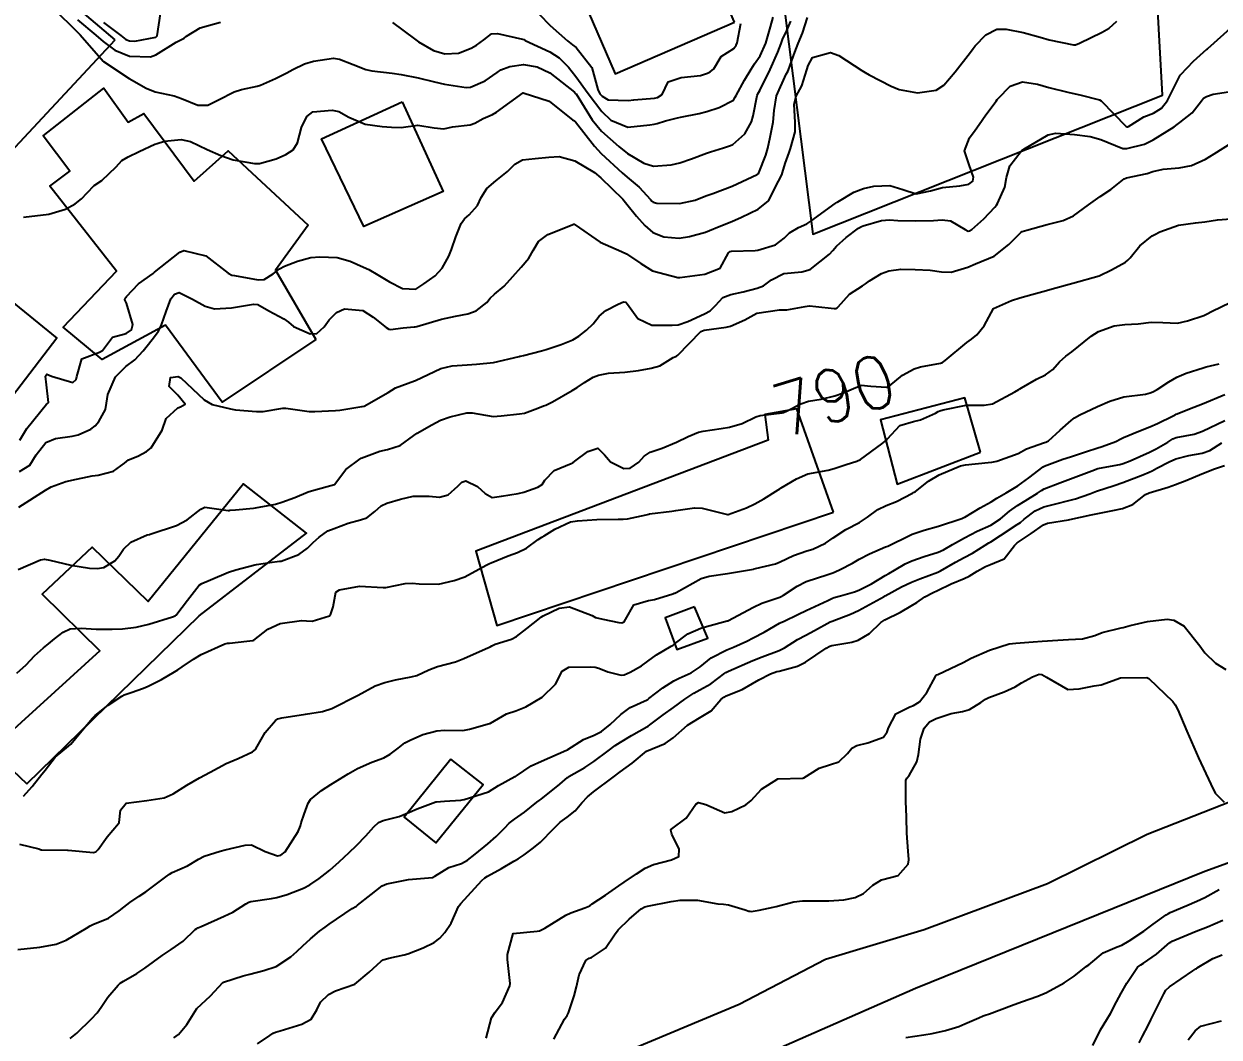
# Model space of a CAD drawing. Header units: metres. Extents: x 307586 to 320046, y 7427249 to 7434250.
# Drawn here: x 319278 to 319369, y 7428876.1 to 7428953.3 of the extents above; entities that cross this region are included whole.
import ezdxf
from ezdxf.enums import TextEntityAlignment as Align

# ---------------------------------------------------------------- set-up
doc = ezdxf.new("R2010")
doc.units = ezdxf.units.M
doc.header["$MEASUREMENT"] = 0
for name, color, linetype in [('Cotas', 45, 'Continuous'), ('Curvas de Nivel 1m', 11, 'Continuous'), ('Curvas de Nivel 5m', 15, 'Continuous'), ('Edificações', 30, 'Continuous'), ('Vias Secundárias', 230, 'Continuous')]:
    doc.layers.add(name, color=color, linetype=linetype)
doc.styles.add('Style-STANDARD', font='STANDARD.shx')

msp = doc.modelspace()

# ---------------------------------------------------------------- linework, layer by layer
at = {"layer": 'Curvas de Nivel 1m', "flags": 128}
for points, elevation in [([(319280.232, 7428954.438), (319282.046, 7428952.653), (319282.275, 7428952.418), (319284.023, 7428950.418), (319284.047, 7428950.4), (319286.004, 7428949.094), (319287.291, 7428948.357), (319287.99, 7428948.097), (319289.433, 7428947.774), (319289.985, 7428947.574), (319291.22, 7428947.068), (319291.981, 7428947.075), (319292.809, 7428947.468), (319293.991, 7428948.093), (319294.545, 7428948.272), (319295.737, 7428948.514), (319295.998, 7428948.6), (319297.15, 7428949.094), (319298.012, 7428949.53), (319298.457, 7428949.782), (319299.347, 7428950.21), (319300.025, 7428950.423), (319301.563, 7428950.65), (319302.027, 7428950.585), (319303.065, 7428950.17), (319304.017, 7428949.791), (319304.486, 7428949.683), (319306.014, 7428949.51), (319306.717, 7428949.418), (319308.009, 7428949.156), (319309.252, 7428948.843), (319310.002, 7428948.671), (319311.65, 7428948.412), (319311.999, 7428948.442), (319313.116, 7428948.939), (319314.016, 7428949.562), (319314.3, 7428949.754), (319314.97, 7428950.026), (319316.025, 7428950.169), (319317.069, 7428950), (319318.016, 7428949.532), (319319.902, 7428948.054), (319319.993, 7428947.972), (319320.02, 7428947.932), (319321.25, 7428945.947), (319321.964, 7428945.088), (319323.27, 7428943.927), (319323.945, 7428943.406), (319325.19, 7428942.646), (319325.931, 7428942.427), (319327.268, 7428942.542), (319327.935, 7428942.687), (319328.816, 7428942.981), (319329.947, 7428943.413), (319330.262, 7428943.523), (319331.241, 7428943.827), (319331.785, 7428943.992), (319331.955, 7428944.069), (319332.877, 7428944.898), (319333.38, 7428945.806), (319333.517, 7428946.268), (319333.809, 7428947.802), (319333.864, 7428947.942), (319334.007, 7428948.183), (319334.81, 7428949.788), (319335.376, 7428951.12), (319335.625, 7428951.776), (319335.739, 7428952.083), (319336.058, 7428952.771), (319336.379, 7428953.457)], 784), ([(319277.674, 7428921.565), (319278.204, 7428922.462), (319279.702, 7428924.303), (319279.779, 7428924.362), (319279.872, 7428924.438), (319279.723, 7428925.781), (319279.64, 7428926.441), (319279.734, 7428926.583), (319280.105, 7428926.436), (319281.726, 7428925.956), (319281.967, 7428926.181), (319282.019, 7428926.417), (319282.406, 7428927.754), (319283.752, 7428928.26), (319283.963, 7428928.397), (319284.733, 7428929.421), (319285.773, 7428929.679), (319286.184, 7428929.959), (319286.296, 7428930.365), (319285.799, 7428932), (319285.669, 7428932.239), (319285.697, 7428932.372), (319285.743, 7428932.432), (319285.805, 7428932.493), (319286.723, 7428933.457), (319287.832, 7428934.266), (319287.88, 7428934.302), (319287.932, 7428934.349), (319289.849, 7428935.879), (319290.159, 7428936.008), (319291.846, 7428935.6), (319293.552, 7428934.283), (319293.831, 7428934.132), (319294.015, 7428934.093), (319295.826, 7428933.767), (319296.277, 7428933.795), (319296.973, 7428934.239), (319297.45, 7428934.621), (319297.839, 7428934.811), (319298.826, 7428935.199), (319299.846, 7428935.468), (319300.518, 7428935.522), (319301.846, 7428935.487), (319302.824, 7428935.189), (319303.839, 7428934.734), (319304.241, 7428934.558), (319304.939, 7428934.143), (319305.825, 7428933.625), (319306.814, 7428933.124), (319307.817, 7428933.06), (319308.446, 7428933.478), (319309.306, 7428934.088), (319309.839, 7428934.664), (319310.338, 7428935.586), (319310.544, 7428936.073), (319310.88, 7428937.053), (319311.284, 7428938.066), (319311.523, 7428938.419), (319311.883, 7428938.723), (319312.51, 7428939.438), (319312.789, 7428940.051), (319313.228, 7428940.728), (319313.916, 7428941.308), (319314.803, 7428942.027), (319315.368, 7428942.582), (319315.936, 7428942.909), (319316.921, 7428943.017), (319317.94, 7428943.106), (319318.748, 7428943.171), (319319.936, 7428942.835), (319321.426, 7428941.945), (319321.919, 7428941.55), (319323.576, 7428939.923), (319323.899, 7428939.537), (319324.614, 7428938.633), (319325.254, 7428937.899), (319325.875, 7428937.37), (319326.693, 7428937.06), (319327.869, 7428936.957), (319328.665, 7428937.064), (319329.876, 7428937.408), (319330.191, 7428937.524), (319330.928, 7428937.83), (319331.887, 7428938.221), (319332.614, 7428938.537), (319333.897, 7428939.163), (319334.669, 7428939.789), (319335.44, 7428941.299), (319335.677, 7428941.774), (319335.75, 7428941.948), (319335.936, 7428942.625), (319336.247, 7428943.469), (319336.357, 7428943.766), (319336.692, 7428945.036), (319336.709, 7428945.763), (319336.617, 7428947.14), (319336.79, 7428947.762), (319337.213, 7428948.556), (319337.596, 7428949.754), (319337.687, 7428950.092), (319338.033, 7428950.711), (319339.386, 7428951.08), (319340.034, 7428950.846), (319341.768, 7428949.703), (319342.021, 7428949.553), (319342.332, 7428949.384), (319344.011, 7428948.52), (319344.614, 7428948.276), (319346.007, 7428948.022), (319347.429, 7428948.215), (319348.013, 7428948.595), (319348.887, 7428949.617), (319350.038, 7428951.098), (319350.256, 7428951.383), (319350.414, 7428951.596), (319351.21, 7428952.434), (319352.062, 7428952.848), (319352.765, 7428952.871), (319354.059, 7428952.611), (319355.347, 7428952.248), (319356.051, 7428952.055), (319357.89, 7428951.676), (319358.055, 7428951.68), (319358.354, 7428951.804), (319360.064, 7428952.621), (319360.601, 7428952.942), (319361.177, 7428953.469)], 786), ([(319282.06, 7428953.562), (319283.457, 7428952.406), (319284.038, 7428951.912), (319284.905, 7428951.26), (319286.027, 7428950.809), (319287.626, 7428950.755), (319288.028, 7428950.901), (319289.581, 7428951.87), (319290.041, 7428952.105), (319290.19, 7428952.17), (319290.372, 7428952.317), (319291.397, 7428952.963), (319292.056, 7428953.148), (319292.956, 7428953.395)], 783), ([(319284.057, 7428953.363), (319285.363, 7428952.38), (319285.751, 7428952.085), (319286.039, 7428951.966), (319286.446, 7428951.959), (319288.042, 7428952.259), (319288.146, 7428952.348), (319288.382, 7428954.031)], 782), ([(319306.061, 7428953.364), (319307.735, 7428952.113), (319308.041, 7428951.902), (319309.178, 7428951.237), (319310.032, 7428950.978), (319311.07, 7428951.032), (319312.036, 7428951.409), (319312.448, 7428951.647), (319312.998, 7428952.05), (319313.582, 7428952.512), (319314.05, 7428952.525), (319315.945, 7428952.111), (319316.044, 7428952.069), (319316.158, 7428952.009), (319318.034, 7428951.128), (319318.738, 7428950.688), (319319.454, 7428949.969), (319320.012, 7428949.263), (319320.939, 7428947.951), (319321.983, 7428946.582), (319322.682, 7428945.933), (319323.968, 7428945.405), (319325.648, 7428945.573), (319325.97, 7428945.632), (319326.191, 7428945.667), (319326.829, 7428945.881), (319327.734, 7428946.115), (319327.977, 7428946.165), (319329.389, 7428946.441), (319329.984, 7428946.597), (319330.925, 7428946.894), (319331.998, 7428947.461), (319332.143, 7428947.676), (319332.211, 7428947.818), (319332.856, 7428948.97), (319333.344, 7428949.807), (319333.609, 7428950.223), (319334.033, 7428950.829), (319334.469, 7428951.794), (319334.822, 7428953.029), (319335.023, 7428953.786)], 783), ([(319317.209, 7428953.999), (319318.06, 7428953.131), (319319.371, 7428951.97), (319319.754, 7428951.678), (319320.038, 7428951.452), (319321.223, 7428949.948), (319321.673, 7428948.276), (319321.835, 7428947.942), (319322, 7428947.749), (319322.465, 7428947.467), (319323.995, 7428947.422), (319324.424, 7428947.486), (319325.999, 7428947.614), (319326.233, 7428947.654), (319326.578, 7428947.884), (319327.04, 7428948.852), (319328.016, 7428949.182), (319329.49, 7428949.321), (319330.02, 7428949.52), (319330.238, 7428949.62), (319330.519, 7428949.835), (319331.082, 7428950.78), (319332.039, 7428951.396), (319332.217, 7428951.643), (319332.288, 7428951.818), (319332.577, 7428953.303)], 782), ([(319277.644, 7428919.19), (319278.454, 7428919.654), (319278.931, 7428920.451), (319279.672, 7428921.38), (319280.409, 7428921.7), (319281.677, 7428921.878), (319282.116, 7428921.978), (319283.094, 7428922.406), (319283.422, 7428922.666), (319283.692, 7428922.988), (319284.2, 7428923.898), (319284.286, 7428924.391), (319284.379, 7428925.05), (319284.964, 7428926.382), (319285.741, 7428927.167), (319286.424, 7428927.686), (319287.075, 7428928.357), (319287.369, 7428928.744), (319287.766, 7428929.243), (319288.247, 7428929.872), (319288.467, 7428930.34), (319288.828, 7428931.369), (319289.171, 7428932.329), (319289.448, 7428932.686), (319289.81, 7428932.806), (319290.833, 7428932.31), (319291.798, 7428931.779), (319292.513, 7428931.575), (319293.796, 7428931.637), (319295.466, 7428931.922), (319295.799, 7428931.893), (319296.629, 7428931.408), (319297.789, 7428930.815), (319298.122, 7428930.561), (319298.525, 7428930.219), (319299.775, 7428929.65), (319300.286, 7428929.684), (319300.851, 7428930.189), (319301.233, 7428930.741), (319301.794, 7428931.296), (319302.398, 7428931.573), (319303.796, 7428931.439), (319304.573, 7428930.931), (319305.567, 7428930.133), (319305.781, 7428930.019), (319305.907, 7428930.002), (319306.861, 7428930.119), (319307.689, 7428930.206), (319307.784, 7428930.206), (319307.901, 7428930.225), (319309.79, 7428930.79), (319310.858, 7428931.004), (319311.794, 7428931.198), (319312.425, 7428931.425), (319313.219, 7428932.046), (319313.484, 7428932.367), (319313.812, 7428932.677), (319314.55, 7428933.301), (319315.222, 7428934.019), (319315.84, 7428934.726), (319316.419, 7428935.432), (319316.756, 7428936.001), (319317.164, 7428936.693), (319317.865, 7428937.215), (319319.736, 7428937.962), (319319.831, 7428938.003), (319319.874, 7428938.01), (319319.959, 7428937.959), (319321.86, 7428936.653), (319323.477, 7428935.924), (319323.851, 7428935.756), (319324.955, 7428935.014), (319325.838, 7428934.447), (319327.762, 7428933.942), (319327.834, 7428933.945), (319327.92, 7428933.955), (319329.837, 7428934.214), (319330.995, 7428934.675), (319331.628, 7428935.822), (319331.746, 7428935.929), (319331.855, 7428935.954), (319333.646, 7428936.012), (319333.856, 7428936.034), (319335.202, 7428936.441), (319335.871, 7428936.945), (319336.279, 7428937.364), (319336.968, 7428937.759), (319337.589, 7428938.05), (319337.888, 7428938.231), (319339.757, 7428939.578), (319339.903, 7428939.686), (319339.922, 7428939.7), (319339.96, 7428939.719), (319341.161, 7428940.457), (319341.913, 7428940.739), (319342.701, 7428940.906), (319343.916, 7428940.952), (319344.911, 7428940.663), (319345.91, 7428940.311), (319347.012, 7428940.539), (319347.915, 7428940.799), (319349.245, 7428940.938), (319349.918, 7428941.058), (319350.221, 7428941.296), (319350.28, 7428941.596), (319349.937, 7428942.531), (319349.589, 7428943.605), (319349.963, 7428944.593), (319350.4, 7428945.165), (319350.698, 7428945.593), (319351.228, 7428946.344), (319352, 7428947.387), (319352.082, 7428947.499), (319352.144, 7428947.579), (319353.063, 7428948.518), (319354.016, 7428948.855), (319355.146, 7428948.675), (319356.012, 7428948.43), (319357.47, 7428948.054), (319358.007, 7428947.937), (319358.364, 7428947.862), (319359.87, 7428947.482), (319360.002, 7428947.393), (319361.909, 7428945.461), (319361.973, 7428945.419), (319362.01, 7428945.422), (319362.087, 7428945.459), (319363.252, 7428946.179), (319363.988, 7428946.458), (319364.591, 7428946.834), (319365.056, 7428947.424), (319366.022, 7428949.351), (319366.044, 7428949.389), (319366.068, 7428949.41), (319367.022, 7428950.416), (319368.052, 7428951.336), (319368.083, 7428951.359), (319368.124, 7428951.389), (319370.071, 7428953.133)], 787), ([(319277.613, 7428916.47), (319279.626, 7428917.765), (319280.056, 7428918.009), (319281.195, 7428918.424), (319281.551, 7428918.504), (319281.634, 7428918.522), (319283.193, 7428918.843), (319283.641, 7428918.902), (319284.814, 7428919.214), (319285.655, 7428919.822), (319285.96, 7428920.065), (319286.66, 7428920.36), (319287.323, 7428920.696), (319287.669, 7428920.975), (319288.512, 7428922.338), (319288.823, 7428923.207), (319289.709, 7428924.036), (319289.918, 7428924.11), (319290.278, 7428924.314), (319289.72, 7428924.987), (319289.042, 7428925.646), (319289.152, 7428926.329), (319289.734, 7428926.422), (319289.939, 7428926.318), (319291.716, 7428924.631), (319292.313, 7428924.294), (319293.708, 7428923.946), (319294.104, 7428923.877), (319295.706, 7428923.759), (319296.2, 7428923.751), (319297.71, 7428924.004), (319297.941, 7428923.995), (319299.706, 7428923.753), (319300.146, 7428923.756), (319301.708, 7428923.822), (319302.031, 7428923.852), (319303.712, 7428924.124), (319303.746, 7428924.126), (319303.889, 7428924.157), (319305.724, 7428925.204), (319306.289, 7428925.563), (319307.733, 7428926.082), (319307.813, 7428926.109), (319309.742, 7428927.032), (319310.599, 7428927.217), (319311.745, 7428927.309), (319312.442, 7428927.357), (319313.747, 7428927.468), (319315.687, 7428927.946), (319315.752, 7428927.959), (319315.802, 7428927.96), (319316.033, 7428928.007), (319317.396, 7428928.356), (319317.76, 7428928.466), (319318.899, 7428928.84), (319319.771, 7428929.195), (319320.241, 7428929.49), (319320.828, 7428929.95), (319321.317, 7428930.415), (319321.794, 7428930.999), (319322.284, 7428931.449), (319323.235, 7428931.926), (319323.64, 7428932.087), (319323.805, 7428932.081), (319323.932, 7428931.918), (319324.714, 7428930.828), (319325.787, 7428930.326), (319327.346, 7428930.316), (319327.788, 7428930.348), (319328.53, 7428930.598), (319329.796, 7428931.193), (319330.229, 7428931.405), (319330.645, 7428931.832), (319331.204, 7428932.434), (319331.815, 7428932.653), (319332.757, 7428932.872), (319333.823, 7428933.138), (319334.304, 7428933.314), (319334.912, 7428933.784), (319335.838, 7428934.247), (319337.218, 7428934.378), (319337.841, 7428934.554), (319339.315, 7428935.728), (319339.568, 7428936.013), (319339.862, 7428936.345), (319340.595, 7428936.99), (319341.529, 7428937.704), (319341.747, 7428937.839), (319341.885, 7428937.897), (319343.283, 7428938.292), (319343.89, 7428938.349), (319344.512, 7428938.293), (319345.889, 7428938.256), (319347.242, 7428938.284), (319347.89, 7428938.335), (319348.534, 7428938.265), (319349.642, 7428937.604), (319349.881, 7428937.484), (319349.986, 7428937.494), (319350.143, 7428937.597), (319351.071, 7428938.408), (319351.9, 7428939.309), (319352.021, 7428939.46), (319352.107, 7428939.578), (319352.652, 7428940.836), (319352.779, 7428941.571), (319353.039, 7428942.466), (319353.903, 7428943.561), (319353.927, 7428943.587), (319353.953, 7428943.618), (319354.117, 7428943.72), (319355.966, 7428944.803), (319356.556, 7428944.935), (319357.966, 7428944.842), (319359.157, 7428944.684), (319359.963, 7428944.472), (319361.634, 7428943.786), (319361.956, 7428943.762), (319363.292, 7428944.114), (319363.963, 7428944.435), (319365.553, 7428945.416), (319365.787, 7428945.601), (319365.978, 7428945.753), (319366.912, 7428946.478), (319367.627, 7428947.394), (319367.792, 7428947.605), (319368.006, 7428947.743), (319368.533, 7428947.907), (319370.011, 7428948.139)], 788), ([(319277.555, 7428911.716), (319279.252, 7428912.445), (319279.563, 7428912.493), (319279.97, 7428912.436), (319281.559, 7428912.053), (319282.985, 7428911.827), (319283.557, 7428911.79), (319284.076, 7428911.866), (319284.922, 7428912.376), (319285.216, 7428912.724), (319285.577, 7428913.277), (319286.141, 7428913.808), (319287.364, 7428914.352), (319287.548, 7428914.396), (319287.594, 7428914.409), (319287.676, 7428914.431), (319289.6, 7428915.062), (319290.416, 7428915.5), (319291.448, 7428916.302), (319291.549, 7428916.365), (319291.614, 7428916.396), (319291.772, 7428916.455), (319293.013, 7428916.279), (319293.549, 7428916.208), (319293.612, 7428916.22), (319293.656, 7428916.226), (319294.1, 7428916.265), (319295.466, 7428916.4), (319295.615, 7428916.415), (319297.147, 7428916.705), (319297.619, 7428916.84), (319298.62, 7428917.212), (319299.627, 7428917.621), (319300.057, 7428917.767), (319301.633, 7428918.18), (319302.492, 7428919.325), (319303.589, 7428920.151), (319303.663, 7428920.188), (319305.076, 7428920.728), (319305.67, 7428920.863), (319306.624, 7428921.17), (319307.681, 7428921.924), (319307.935, 7428922.106), (319309.04, 7428922.743), (319309.698, 7428923.085), (319310.429, 7428923.346), (319311.707, 7428923.66), (319312.121, 7428923.639), (319313.703, 7428923.372), (319314.318, 7428923.409), (319315.706, 7428923.564), (319316.091, 7428923.623), (319317.126, 7428923.996), (319317.537, 7428924.169), (319317.715, 7428924.24), (319318.23, 7428924.494), (319319.727, 7428925.336), (319320.115, 7428925.57), (319320.674, 7428925.951), (319321.329, 7428926.353), (319321.739, 7428926.521), (319322.49, 7428926.678), (319323.746, 7428926.756), (319324.775, 7428926.877), (319325.75, 7428927.055), (319326.404, 7428927.233), (319327.423, 7428927.873), (319327.666, 7428927.969), (319327.765, 7428928.031), (319329.534, 7428929.844), (319329.784, 7428929.95), (319331.447, 7428930.163), (319331.787, 7428930.242), (319332.864, 7428930.737), (319333.797, 7428931.224), (319335.52, 7428931.494), (319335.8, 7428931.478), (319336.072, 7428931.496), (319337.477, 7428931.753), (319337.771, 7428931.783), (319337.803, 7428931.783), (319338.289, 7428931.743), (319339.668, 7428931.589), (319339.802, 7428931.593), (319339.89, 7428931.631), (319339.979, 7428931.718), (319340.842, 7428932.685), (319341.827, 7428933.329), (319342.062, 7428933.465), (319342.361, 7428933.695), (319343.263, 7428934.262), (319343.841, 7428934.464), (319344.759, 7428934.583), (319345.842, 7428934.565), (319346.982, 7428934.498), (319347.84, 7428934.382), (319348.577, 7428934.356), (319349.844, 7428934.729), (319350.443, 7428934.998), (319351.853, 7428935.58), (319352.968, 7428936.467), (319353.88, 7428937.379), (319353.988, 7428937.452), (319354.335, 7428937.553), (319355.888, 7428937.999), (319357.106, 7428938.302), (319357.894, 7428938.645), (319359.034, 7428939.493), (319359.913, 7428940.125), (319360.732, 7428940.661), (319361.749, 7428941.462), (319361.871, 7428941.524), (319361.934, 7428941.538), (319363.501, 7428941.881), (319363.939, 7428942.015), (319364.712, 7428942.2), (319365.942, 7428942.311), (319366.867, 7428942.477), (319367.949, 7428942.962), (319368.597, 7428943.38), (319369.962, 7428944.219)], 789), ([(319277.954, 7428894.461), (319278.611, 7428895.194), (319279.368, 7428896.131), (319279.507, 7428896.303), (319279.602, 7428896.438), (319280.378, 7428897.435), (319281.391, 7428898.263), (319281.563, 7428898.417), (319282.391, 7428899.422), (319283.201, 7428900.393), (319283.425, 7428900.612), (319284.415, 7428901.398), (319285.44, 7428902.083), (319285.635, 7428902.174), (319286.168, 7428902.363), (319287.107, 7428902.693), (319287.45, 7428902.829), (319288.457, 7428903.336), (319289.467, 7428903.929), (319289.697, 7428904.09), (319290.031, 7428904.314), (319290.906, 7428904.879), (319291.482, 7428905.234), (319293.281, 7428906.064), (319293.491, 7428906.106), (319293.65, 7428906.11), (319294.951, 7428906.255), (319295.424, 7428906.321), (319295.494, 7428906.344), (319296.571, 7428907.17), (319297.507, 7428907.6), (319299.135, 7428907.832), (319299.509, 7428907.8), (319299.93, 7428907.775), (319301.244, 7428908.183), (319301.352, 7428908.345), (319301.523, 7428908.879), (319301.736, 7428909.981), (319302.004, 7428910.173), (319303.546, 7428910.439), (319305.339, 7428910.338), (319305.545, 7428910.348), (319307.02, 7428910.643), (319307.548, 7428910.667), (319308.083, 7428910.637), (319309.548, 7428910.613), (319310.749, 7428910.87), (319311.554, 7428911.172), (319313.173, 7428912.036), (319313.422, 7428912.175), (319313.566, 7428912.238), (319314.843, 7428912.748), (319315.578, 7428913.017), (319316.248, 7428913.338), (319317.139, 7428913.995), (319317.408, 7428914.179), (319317.596, 7428914.291), (319318.419, 7428914.796), (319319.607, 7428915.338), (319320.127, 7428915.436), (319321.609, 7428915.515), (319323.241, 7428915.548), (319323.609, 7428915.554), (319323.928, 7428915.588), (319325.37, 7428915.892), (319325.566, 7428915.938), (319325.614, 7428915.947), (319327.323, 7428916.167), (319327.618, 7428916.214), (319329.046, 7428916.424), (319329.621, 7428916.38), (319331.54, 7428915.895), (319331.614, 7428915.897), (319333.002, 7428916.42), (319333.627, 7428916.713), (319334.327, 7428917.089), (319335.409, 7428917.772), (319335.545, 7428917.87), (319335.645, 7428917.932), (319336.792, 7428918.618), (319337.656, 7428919.013), (319339.207, 7428919.276), (319339.66, 7428919.399), (319339.89, 7428919.488), (319340.574, 7428919.711), (319341.406, 7428919.962), (319341.667, 7428920.093), (319343.296, 7428921.293), (319343.682, 7428921.601), (319343.71, 7428921.643), (319343.727, 7428921.67), (319344.671, 7428922.688), (319345.703, 7428922.987), (319346.24, 7428923.109), (319347.376, 7428923.633), (319347.598, 7428923.747), (319347.715, 7428923.797), (319347.977, 7428923.887), (319349.719, 7428924.225), (319351.082, 7428924.223), (319351.72, 7428924.321), (319353.428, 7428925.252), (319353.732, 7428925.43), (319353.804, 7428925.477), (319353.925, 7428925.548), (319355.081, 7428926.199), (319355.748, 7428926.539), (319356.328, 7428926.951), (319356.831, 7428927.519), (319357.313, 7428927.969), (319357.771, 7428928.301), (319359.241, 7428929.488), (319359.787, 7428929.851), (319360.984, 7428930.275), (319361.797, 7428930.376), (319362.809, 7428930.434), (319363.8, 7428930.548), (319364.699, 7428930.521), (319365.799, 7428930.482), (319366.563, 7428930.641), (319367.808, 7428931.071), (319368.026, 7428931.171), (319368.451, 7428931.38), (319369.82, 7428932.06)], 791), ([(319277.657, 7428890.815), (319279.118, 7428890.443), (319279.302, 7428890.386), (319279.367, 7428890.375), (319281.302, 7428890.361), (319281.368, 7428890.353), (319283.3, 7428890.168), (319283.469, 7428890.22), (319283.643, 7428890.387), (319284.322, 7428891.371), (319285.187, 7428892.371), (319285.235, 7428892.46), (319285.333, 7428893.399), (319285.767, 7428893.938), (319287.341, 7428894.125), (319288.678, 7428894.33), (319289.356, 7428894.642), (319290.388, 7428895.285), (319291.368, 7428895.844), (319292.163, 7428896.288), (319293.38, 7428896.941), (319294.306, 7428897.338), (319295.389, 7428897.838), (319295.616, 7428898.022), (319295.757, 7428898.246), (319296.345, 7428899.304), (319297.151, 7428900.233), (319297.315, 7428900.34), (319297.424, 7428900.377), (319297.624, 7428900.426), (319299.428, 7428900.703), (319300.718, 7428900.899), (319301.432, 7428901.129), (319303.443, 7428902.15), (319304.721, 7428902.87), (319305.458, 7428903.12), (319306.27, 7428903.313), (319307.464, 7428903.542), (319307.912, 7428903.657), (319308.816, 7428904.09), (319309.476, 7428904.344), (319310.847, 7428904.698), (319311.482, 7428904.936), (319313.129, 7428905.675), (319313.491, 7428905.828), (319313.611, 7428905.909), (319313.875, 7428906.026), (319315.106, 7428906.405), (319315.499, 7428906.624), (319316.274, 7428907.233), (319317.233, 7428907.993), (319317.395, 7428908.111), (319317.516, 7428908.183), (319318.727, 7428908.77), (319319.527, 7428908.88), (319321.252, 7428908.208), (319321.515, 7428908.075), (319322.074, 7428907.932), (319323.283, 7428907.685), (319323.51, 7428907.661), (319323.681, 7428907.738), (319323.788, 7428907.907), (319324.411, 7428909.02), (319325.535, 7428909.348), (319325.985, 7428909.439), (319327.379, 7428909.872), (319327.502, 7428909.912), (319327.544, 7428909.929), (319327.652, 7428909.976), (319329.555, 7428911.024), (319330.168, 7428911.223), (319331.559, 7428911.426), (319333.525, 7428911.753), (319333.563, 7428911.761), (319333.586, 7428911.767), (319333.673, 7428911.789), (319335.194, 7428912.148), (319335.571, 7428912.291), (319336.564, 7428912.774), (319337.584, 7428913.129), (319338.052, 7428913.277), (319339.013, 7428913.729), (319339.597, 7428914.119), (319340.548, 7428914.767), (319341.609, 7428915.307), (319342.219, 7428915.691), (319343.002, 7428916.299), (319343.627, 7428916.58), (319344.406, 7428916.887), (319345.641, 7428917.537), (319345.718, 7428917.573), (319345.861, 7428917.648), (319346.857, 7428918.432), (319347.656, 7428918.916), (319349.28, 7428919.606), (319349.664, 7428919.691), (319351.392, 7428919.856), (319351.666, 7428919.893), (319352.052, 7428919.959), (319353.673, 7428920.547), (319354.312, 7428920.908), (319355.682, 7428921.398), (319355.785, 7428921.425), (319355.989, 7428921.527), (319356.878, 7428922.335), (319357.706, 7428923.072), (319357.956, 7428923.259), (319358.379, 7428923.5), (319359.72, 7428924.141), (319360.653, 7428924.541), (319361.727, 7428924.861), (319363.375, 7428925.081), (319363.73, 7428925.159), (319363.92, 7428925.239), (319364.269, 7428925.425), (319365.154, 7428926.004), (319365.747, 7428926.364), (319366.476, 7428926.679), (319367.758, 7428927.085), (319367.996, 7428927.15), (319368.985, 7428927.372)], 792), ([(319277.526, 7428882.785), (319279.208, 7428882.954), (319280.445, 7428883.193), (319281.214, 7428883.498), (319282.761, 7428884.397), (319283.034, 7428884.585), (319283.227, 7428884.693), (319284.432, 7428885.181), (319285.243, 7428885.718), (319285.596, 7428886.018), (319286.049, 7428886.362), (319286.768, 7428886.845), (319287.261, 7428887.188), (319288.793, 7428888.327), (319289.07, 7428888.53), (319289.278, 7428888.64), (319290.449, 7428889.145), (319291.293, 7428889.662), (319291.706, 7428889.885), (319292.931, 7428890.276), (319293.304, 7428890.363), (319294.837, 7428890.725), (319295.308, 7428890.743), (319296.365, 7428890.239), (319297.298, 7428889.926), (319297.56, 7428889.965), (319297.87, 7428890.221), (319298.88, 7428891.768), (319299.054, 7428892.204), (319299.105, 7428892.425), (319299.336, 7428893.094), (319299.622, 7428893.924), (319299.803, 7428894.196), (319300.656, 7428894.891), (319301.365, 7428895.339), (319302.68, 7428896.16), (319303.377, 7428896.567), (319304.484, 7428897.037), (319305.385, 7428897.376), (319305.868, 7428897.646), (319306.472, 7428898.119), (319306.999, 7428898.513), (319307.402, 7428898.735), (319308.359, 7428899.145), (319309.413, 7428899.438), (319310.01, 7428899.478), (319311.414, 7428899.466), (319311.919, 7428899.549), (319313.422, 7428899.988), (319313.453, 7428900), (319313.522, 7428900.029), (319314.729, 7428900.718), (319315.432, 7428900.961), (319316.188, 7428901.25), (319317.443, 7428901.99), (319318.449, 7428902.984), (319318.977, 7428903.967), (319319.476, 7428904.276), (319321.11, 7428904.311), (319321.476, 7428904.289), (319321.748, 7428904.209), (319322.435, 7428903.926), (319323.469, 7428903.664), (319323.685, 7428903.692), (319324.147, 7428903.903), (319324.999, 7428904.373), (319325.481, 7428904.735), (319326.141, 7428905.229), (319327.264, 7428905.872), (319327.406, 7428905.958), (319327.496, 7428906.042), (319328.535, 7428906.827), (319329.514, 7428907.248), (319329.962, 7428907.39), (319331.523, 7428907.798), (319331.572, 7428907.819), (319333.533, 7428908.844), (319334.176, 7428909.144), (319335.541, 7428909.619), (319335.647, 7428909.664), (319335.826, 7428909.767), (319336.857, 7428910.45), (319337.553, 7428910.804), (319339.178, 7428911.345), (319339.56, 7428911.477), (319339.738, 7428911.541), (319340.137, 7428911.714), (319341.079, 7428912.197), (319341.575, 7428912.497), (319342.352, 7428912.918), (319343.589, 7428913.438), (319343.755, 7428913.504), (319344.113, 7428913.665), (319345.091, 7428914.162), (319345.6, 7428914.401), (319346.52, 7428914.724), (319347.607, 7428915.026), (319349.394, 7428915.603), (319349.545, 7428915.67), (319349.615, 7428915.709), (319350.789, 7428916.425), (319351.632, 7428916.869), (319352.065, 7428917.145), (319352.762, 7428917.563), (319353.648, 7428918.086), (319354.492, 7428918.704), (319355.576, 7428919.531), (319355.626, 7428919.568), (319355.664, 7428919.589), (319357.077, 7428920.108), (319357.671, 7428920.308), (319358.879, 7428920.696), (319359.678, 7428920.946), (319360.083, 7428921.072), (319361.105, 7428921.466), (319361.484, 7428921.664), (319361.688, 7428921.775), (319362.874, 7428922.264), (319363.7, 7428922.569), (319364.29, 7428922.842), (319365.467, 7428923.412), (319365.633, 7428923.492), (319365.714, 7428923.535), (319367.041, 7428924.076), (319367.722, 7428924.337), (319369.421, 7428925.056)], 793), ([(319281.525, 7428876.016), (319282.015, 7428876.407), (319283.144, 7428877.512), (319283.562, 7428877.972), (319283.871, 7428878.383), (319284.384, 7428879.159), (319285.179, 7428880.078), (319285.332, 7428880.217), (319285.566, 7428880.366), (319286.587, 7428880.958), (319287.193, 7428881.369), (319288.511, 7428882.33), (319289.208, 7428882.781), (319290.109, 7428883.416), (319291.039, 7428884.302), (319291.152, 7428884.382), (319291.234, 7428884.422), (319291.479, 7428884.54), (319293.244, 7428885.335), (319293.886, 7428885.624), (319294.884, 7428886.254), (319295.115, 7428886.39), (319295.255, 7428886.43), (319296.833, 7428886.658), (319297.258, 7428886.738), (319298.024, 7428886.982), (319299.266, 7428887.462), (319299.755, 7428887.708), (319300.459, 7428888.188), (319300.927, 7428888.535), (319301.283, 7428888.826), (319301.995, 7428889.466), (319302.759, 7428890.158), (319303.308, 7428890.703), (319304.016, 7428891.443), (319304.638, 7428892.137), (319304.996, 7428892.465), (319305.33, 7428892.598), (319306.548, 7428892.904), (319307.34, 7428893.244), (319307.94, 7428893.505), (319309.352, 7428894.017), (319309.406, 7428894.025), (319310.02, 7428894.073), (319311.256, 7428894.159), (319311.354, 7428894.169), (319311.496, 7428894.199), (319313.36, 7428894.778), (319314.112, 7428895.276), (319315.372, 7428895.947), (319315.414, 7428895.968), (319315.485, 7428896.009), (319316.6, 7428896.778), (319317.384, 7428897.135), (319319.308, 7428897.961), (319319.369, 7428897.985), (319319.394, 7428898.002), (319320.592, 7428898.762), (319321.41, 7428899.103), (319321.957, 7428899.39), (319322.632, 7428899.922), (319323.431, 7428900.676), (319324.134, 7428901.205), (319325.442, 7428901.797), (319325.5, 7428901.831), (319325.576, 7428901.889), (319326.619, 7428902.715), (319327.463, 7428903.242), (319327.88, 7428903.45), (319328.785, 7428903.85), (319329.478, 7428904.312), (319330.317, 7428904.999), (319331.491, 7428905.609), (319331.997, 7428905.812), (319333.026, 7428906.271), (319333.504, 7428906.504), (319334.337, 7428906.955), (319335.521, 7428907.625), (319335.615, 7428907.676), (319335.803, 7428907.767), (319336.958, 7428908.326), (319337.531, 7428908.603), (319339.184, 7428909.37), (319339.541, 7428909.542), (319339.671, 7428909.589), (319340.157, 7428909.714), (319341.232, 7428910.017), (319341.547, 7428910.143), (319342.505, 7428910.639), (319343.559, 7428911.261), (319343.822, 7428911.406), (319344.274, 7428911.663), (319345.076, 7428912.149), (319345.574, 7428912.376), (319346.517, 7428912.702), (319347.584, 7428913.044), (319347.988, 7428913.223), (319348.685, 7428913.614), (319349.598, 7428914.14), (319350.565, 7428914.629), (319351.608, 7428915.094), (319352.328, 7428915.569), (319353.012, 7428916.169), (319353.629, 7428916.591), (319354.221, 7428916.958), (319355.151, 7428917.535), (319355.443, 7428917.734), (319355.646, 7428917.856), (319356.844, 7428918.325), (319357.654, 7428918.622), (319359.494, 7428919.316), (319359.662, 7428919.381), (319359.741, 7428919.401), (319360.139, 7428919.475), (319361.41, 7428919.718), (319361.666, 7428919.787), (319362.214, 7428919.998), (319363.675, 7428920.644), (319364.196, 7428920.906), (319365.064, 7428921.416), (319365.447, 7428921.661), (319365.696, 7428921.757), (319367.067, 7428922.029), (319367.701, 7428922.24), (319369.415, 7428923.069)], 794), ([(319295.775, 7428875.595), (319296.711, 7428876.234), (319296.964, 7428876.402), (319297.135, 7428876.486), (319297.502, 7428876.59), (319299.142, 7428877.102), (319299.847, 7428877.492), (319300.286, 7428878.189), (319300.577, 7428878.77), (319301.17, 7428879.349), (319301.719, 7428879.627), (319303.183, 7428880.15), (319304.269, 7428881.063), (319305.2, 7428881.887), (319305.344, 7428881.986), (319305.774, 7428882.124), (319306.931, 7428882.389), (319307.208, 7428882.461), (319308.394, 7428882.914), (319309.222, 7428883.328), (319309.655, 7428883.648), (319310.023, 7428884.072), (319310.512, 7428884.795), (319311.075, 7428886.062), (319311.146, 7428886.169), (319311.255, 7428886.289), (319312.863, 7428888.036), (319313.077, 7428888.232), (319313.278, 7428888.361), (319314.36, 7428888.946), (319315.296, 7428889.517), (319315.605, 7428889.701), (319316.061, 7428890.002), (319316.787, 7428890.517), (319317.313, 7428890.953), (319318.312, 7428891.975), (319318.823, 7428892.475), (319319.336, 7428892.854), (319319.96, 7428893.337), (319320.453, 7428893.949), (319320.884, 7428894.418), (319321.361, 7428894.79), (319322.841, 7428895.918), (319323.377, 7428896.309), (319324.304, 7428896.981), (319325.393, 7428897.89), (319326.803, 7428898.482), (319327.413, 7428898.911), (319328.495, 7428899.854), (319329.429, 7428900.433), (319330.3, 7428900.965), (319331.053, 7428901.824), (319331.261, 7428902.006), (319331.447, 7428902.097), (319332.667, 7428902.59), (319333.462, 7428903.045), (319333.928, 7428903.324), (319334.831, 7428903.776), (319335.303, 7428903.943), (319335.475, 7428903.989), (319336.875, 7428904.36), (319337.482, 7428904.659), (319339.059, 7428905.727), (319339.33, 7428905.888), (319339.496, 7428905.944), (319341.017, 7428906.188), (319341.502, 7428906.331), (319342.36, 7428906.838), (319343.224, 7428907.674), (319343.525, 7428907.876), (319344.709, 7428908.481), (319345.536, 7428908.95), (319345.974, 7428909.211), (319346.567, 7428909.64), (319347.209, 7428909.97), (319347.548, 7428910.125), (319348.57, 7428910.632), (319349.557, 7428911.031), (319349.95, 7428911.205), (319350.552, 7428911.59), (319351.197, 7428911.956), (319351.571, 7428912.09), (319352.607, 7428912.535), (319353.387, 7428913.553), (319353.595, 7428913.743), (319354.68, 7428914.462), (319355.609, 7428915.11), (319355.9, 7428915.238), (319357.515, 7428915.511), (319357.603, 7428915.52), (319359.232, 7428915.873), (319359.62, 7428915.949), (319360.889, 7428916.202), (319361.627, 7428916.372), (319362.414, 7428916.665), (319363.38, 7428917.434), (319363.644, 7428917.558), (319365.086, 7428917.978), (319365.651, 7428918.189), (319366.525, 7428918.53), (319367.659, 7428918.993), (319368.636, 7428919.375), (319369.394, 7428919.637)], 796), ([(319313.177, 7428876.03), (319313.591, 7428877.583), (319313.859, 7428878.023), (319314.43, 7428878.751), (319314.974, 7428880.012), (319314.998, 7428880.199), (319314.817, 7428882.014), (319314.814, 7428882.409), (319315.233, 7428884.01), (319317.053, 7428884.174), (319317.235, 7428884.21), (319317.659, 7428884.405), (319319.247, 7428885.393), (319319.625, 7428885.581), (319320.691, 7428885.946), (319321.078, 7428886.119), (319321.256, 7428886.256), (319322.254, 7428886.917), (319323.27, 7428887.624), (319323.686, 7428887.906), (319324.633, 7428888.546), (319325.289, 7428888.981), (319325.926, 7428889.252), (319327.299, 7428889.622), (319327.843, 7428889.862), (319327.881, 7428890.434), (319327.32, 7428891.554), (319327.24, 7428891.871), (319327.259, 7428891.935), (319327.325, 7428891.978), (319328.414, 7428892.776), (319329.138, 7428893.843), (319329.354, 7428893.97), (319329.905, 7428893.834), (319331.343, 7428893.185), (319331.876, 7428893.281), (319332.938, 7428893.796), (319333.356, 7428894.128), (319334.15, 7428894.998), (319335.373, 7428895.77), (319337.295, 7428895.83), (319337.375, 7428895.867), (319338.519, 7428896.6), (319339.39, 7428896.859), (319340.025, 7428897.082), (319340.675, 7428897.707), (319341.008, 7428898.103), (319341.409, 7428898.314), (319342.247, 7428898.523), (319343.416, 7428898.956), (319343.716, 7428899.371), (319343.812, 7428899.666), (319344.377, 7428900.717), (319345.439, 7428901.257), (319345.718, 7428901.369), (319346.156, 7428901.643), (319346.735, 7428902.356), (319347.408, 7428903.631), (319347.433, 7428903.67), (319347.474, 7428903.691), (319347.573, 7428903.728), (319349.483, 7428904.627), (319350.11, 7428904.97), (319351.493, 7428905.58), (319352.999, 7428906.059), (319353.501, 7428906.11), (319354.833, 7428906.206), (319355.504, 7428906.261), (319356.691, 7428906.332), (319357.506, 7428906.39), (319358.566, 7428906.435), (319359.511, 7428906.684), (319360.07, 7428906.919), (319361.52, 7428907.266), (319361.683, 7428907.295), (319362.213, 7428907.45), (319363.526, 7428907.768), (319365.009, 7428907.935), (319365.527, 7428907.867), (319366.316, 7428907.402), (319367.501, 7428905.908), (319367.889, 7428905.384), (319368.693, 7428904.58), (319369.48, 7428904.103)], 797), ([(319318.331, 7428875.968), (319319.148, 7428877.476), (319319.344, 7428877.765), (319319.442, 7428877.957), (319319.876, 7428879.249), (319320.066, 7428879.951), (319320.273, 7428880.868), (319320.764, 7428881.944), (319321.034, 7428882.113), (319321.207, 7428882.183), (319322.258, 7428882.884), (319322.961, 7428883.914), (319323.237, 7428884.293), (319324.061, 7428885.085), (319324.981, 7428885.893), (319325.254, 7428886.034), (319325.453, 7428886.086), (319327.259, 7428886.431), (319327.957, 7428886.553), (319329.263, 7428886.531), (319330.814, 7428886.27), (319331.259, 7428886.225), (319331.628, 7428886.184), (319332.906, 7428885.795), (319333.177, 7428885.716), (319333.252, 7428885.697), (319333.352, 7428885.689), (319333.952, 7428885.783), (319335.028, 7428886.001), (319335.257, 7428886.058), (319336.611, 7428886.409), (319337.264, 7428886.487), (319338.514, 7428886.481), (319339.264, 7428886.479), (319340.4, 7428886.575), (319341.269, 7428886.754), (319341.916, 7428887.048), (319342.617, 7428887.68), (319343.287, 7428888.09), (319344.539, 7428888.409), (319345.299, 7428889.294), (319345.352, 7428889.6), (319345.352, 7428889.65), (319345.309, 7428890.261), (319345.21, 7428891.651), (319345.205, 7428891.771), (319345.152, 7428893.652), (319345.139, 7428893.868), (319345.12, 7428895.653), (319345.204, 7428895.823), (319345.379, 7428896.041), (319345.976, 7428897.062), (319346.097, 7428897.643), (319346.253, 7428898.803), (319346.515, 7428899.639), (319346.94, 7428900.123), (319347.43, 7428900.371), (319348.566, 7428900.745), (319349.436, 7428900.914), (319349.968, 7428901.064), (319350.84, 7428901.586), (319351.196, 7428901.833), (319351.449, 7428901.966), (319352.617, 7428902.401), (319353.462, 7428902.793), (319353.933, 7428903.078), (319354.78, 7428903.537), (319355.27, 7428903.737), (319355.475, 7428903.725), (319355.836, 7428903.526), (319357.459, 7428902.582), (319358.328, 7428902.629), (319359.464, 7428902.869), (319360.006, 7428902.933), (319361.473, 7428903.46), (319363.474, 7428903.493), (319363.638, 7428903.428), (319365.447, 7428901.672), (319365.634, 7428901.408), (319365.823, 7428901.022), (319366.529, 7428899.399), (319367.403, 7428897.39), (319368.357, 7428895.375), (319368.674, 7428894.679), (319369.359, 7428894.01)], 798), ([(319345.139, 7428876.085), (319346.497, 7428876.275), (319347.144, 7428876.386), (319348.144, 7428876.615), (319349.153, 7428876.933), (319349.627, 7428877.124), (319350.697, 7428877.585), (319351.023, 7428877.723), (319351.165, 7428877.776), (319351.484, 7428877.894), (319353.173, 7428878.522), (319353.926, 7428878.792), (319355.18, 7428879.237), (319355.842, 7428879.52), (319357.19, 7428880.257), (319357.933, 7428880.755), (319358.863, 7428881.483), (319359.066, 7428881.62), (319359.207, 7428881.743), (319360.158, 7428882.531), (319361.226, 7428882.982), (319361.562, 7428883.12), (319362.13, 7428883.447), (319363.24, 7428884.187), (319363.96, 7428884.709), (319364.94, 7428885.413), (319365.128, 7428885.538), (319365.256, 7428885.596), (319366.52, 7428886.135), (319367.269, 7428886.461), (319367.901, 7428886.753), (319368.981, 7428887.365)], 799), ([(319362.887, 7428875.683), (319363.144, 7428876.185), (319363.572, 7428877.01), (319363.788, 7428877.424), (319364.243, 7428878.348), (319364.756, 7428879.414), (319364.921, 7428879.677), (319365.188, 7428879.945), (319366.97, 7428881.153), (319367.202, 7428881.305), (319367.248, 7428881.334), (319367.309, 7428881.379), (319368.49, 7428882.091), (319369.218, 7428882.384)], 801), ([(319366.623, 7428875.906), (319367.151, 7428876.603), (319367.585, 7428876.947), (319369.163, 7428877.36)], 802)]:
    msp.add_lwpolyline(points, dxfattribs=dict(at, elevation=elevation))
at = {"layer": 'Curvas de Nivel 5m', "flags": 128}
for points, elevation in [([(319277.955, 7428938.55), (319279.878, 7428938.786), (319281.161, 7428939.15), (319281.89, 7428939.561), (319282.367, 7428939.944), (319282.806, 7428940.411), (319283.35, 7428940.964), (319283.912, 7428941.34), (319285.013, 7428942.384), (319285.44, 7428942.868), (319285.935, 7428943.151), (319286.756, 7428943.546), (319287.949, 7428944.093), (319288.131, 7428944.166), (319288.685, 7428944.339), (319289.954, 7428944.453), (319290.662, 7428944.313), (319291.944, 7428943.7), (319292.99, 7428943.236), (319293.933, 7428942.921), (319295.554, 7428942.63), (319295.929, 7428942.637), (319297.195, 7428942.977), (319297.939, 7428943.312), (319298.495, 7428943.672), (319298.829, 7428944.217), (319299.124, 7428945.372), (319299.536, 7428946.207), (319299.977, 7428946.574), (319301.461, 7428946.702), (319301.977, 7428946.579), (319302.733, 7428946.172), (319303.968, 7428945.62), (319305.267, 7428945.441), (319305.966, 7428945.394), (319306.711, 7428945.377), (319307.967, 7428945.544), (319309.222, 7428945.348), (319309.965, 7428945.266), (319310.609, 7428945.431), (319311.968, 7428945.584), (319312.327, 7428945.699), (319312.964, 7428946.05), (319313.656, 7428946.363), (319313.978, 7428946.546), (319315.993, 7428948.01), (319317.987, 7428947.385), (319318.753, 7428946.751), (319319.765, 7428945.963), (319319.894, 7428945.883), (319319.971, 7428945.804), (319321.428, 7428943.945), (319321.945, 7428943.406), (319323.533, 7428941.924), (319323.92, 7428941.596), (319324.84, 7428940.834), (319325.692, 7428939.893), (319325.786, 7428939.776), (319325.901, 7428939.686), (319326.178, 7428939.61), (319327.9, 7428939.577), (319329.085, 7428939.852), (319329.906, 7428940.176), (319330.431, 7428940.358), (319331.914, 7428940.898), (319333.806, 7428941.801), (319333.877, 7428941.847), (319333.925, 7428941.909), (319334.48, 7428943.257), (319334.628, 7428943.79), (319334.801, 7428944.627), (319335.018, 7428945.784), (319335.101, 7428946.669), (319335.287, 7428947.781), (319336.02, 7428949.433), (319336.147, 7428949.644), (319336.202, 7428949.768), (319336.687, 7428951.113), (319336.936, 7428951.761), (319337.257, 7428952.556), (319337.634, 7428953.754)], 785), ([(319277.456, 7428903.821), (319278.167, 7428904.459), (319278.79, 7428905.133), (319279.483, 7428905.757), (319279.871, 7428906.053), (319280.311, 7428906.432), (319280.975, 7428906.949), (319281.501, 7428907.196), (319282.342, 7428907.248), (319283.501, 7428907.177), (319284.716, 7428907.163), (319285.501, 7428907.203), (319286.526, 7428907.336), (319287.505, 7428907.546), (319289.295, 7428908.108), (319289.512, 7428908.201), (319289.578, 7428908.254), (319289.633, 7428908.319), (319290.452, 7428909.388), (319291.153, 7428910.304), (319291.333, 7428910.514), (319291.546, 7428910.655), (319292.193, 7428910.934), (319293.555, 7428911.504), (319294.122, 7428911.7), (319295.561, 7428912.073), (319295.708, 7428912.102), (319296.709, 7428912.239), (319297.452, 7428912.343), (319297.565, 7428912.365), (319298.914, 7428912.868), (319299.58, 7428913.34), (319300.008, 7428913.774), (319300.456, 7428914.191), (319301.131, 7428914.651), (319301.6, 7428914.853), (319302.679, 7428915.24), (319303.606, 7428915.496), (319304.088, 7428915.665), (319304.703, 7428916.139), (319305.195, 7428916.556), (319305.619, 7428916.771), (319306.657, 7428917.086), (319307.625, 7428917.308), (319308.83, 7428917.297), (319309.624, 7428917.234), (319310.294, 7428917.406), (319311.025, 7428918.066), (319311.33, 7428918.371), (319311.639, 7428918.479), (319312.526, 7428918.047), (319313.095, 7428917.506), (319313.625, 7428917.196), (319314.342, 7428917.307), (319315.628, 7428917.497), (319316.038, 7428917.597), (319317.115, 7428917.995), (319317.441, 7428918.187), (319317.641, 7428918.519), (319318.369, 7428919.262), (319319.66, 7428919.792), (319319.773, 7428919.847), (319319.923, 7428919.957), (319320.921, 7428920.697), (319321.673, 7428920.945), (319322.198, 7428920.462), (319322.638, 7428919.925), (319323.655, 7428919.403), (319324.13, 7428919.433), (319324.814, 7428919.898), (319325.203, 7428920.36), (319325.671, 7428920.662), (319326.59, 7428920.965), (319327.678, 7428921.41), (319328.564, 7428921.857), (319329.347, 7428922.186), (319329.689, 7428922.252), (319331.071, 7428922.447), (319331.694, 7428922.544), (319332.667, 7428922.837), (319333.706, 7428923.345), (319334.041, 7428923.454), (319335.711, 7428923.644), (319335.814, 7428923.666), (319336.034, 7428923.767), (319337.135, 7428924.34), (319337.721, 7428924.541), (319338.683, 7428924.696), (319339.725, 7428924.931), (319340.299, 7428925.142), (319341.614, 7428925.701), (319341.696, 7428925.738), (319341.734, 7428925.747), (319342.474, 7428925.689), (319343.667, 7428925.605), (319343.732, 7428925.612), (319343.778, 7428925.624), (319343.865, 7428925.669), (319344.879, 7428926.526), (319345.753, 7428927.004), (319346.245, 7428927.155), (319347.76, 7428927.422), (319347.915, 7428927.473), (319348.122, 7428927.625), (319349.777, 7428928.994), (319350.118, 7428929.258), (319350.524, 7428929.593), (319351.092, 7428930.284), (319351.803, 7428931.58), (319353.178, 7428932.201), (319353.816, 7428932.416), (319354.707, 7428932.659), (319355.824, 7428932.963), (319356.264, 7428933.088), (319357.833, 7428933.51), (319359.839, 7428934.089), (319360.784, 7428934.53), (319361.85, 7428935.131), (319362.037, 7428935.272), (319362.197, 7428935.457), (319362.948, 7428936.368), (319363.878, 7428937.115), (319364.081, 7428937.236), (319364.468, 7428937.431), (319365.888, 7428937.926), (319367.18, 7428938.107), (319367.891, 7428938.195), (319368.86, 7428938.343), (319369.893, 7428938.408)], 790), ([(319289.397, 7428876.049), (319289.748, 7428876.314), (319290.385, 7428877.063), (319291.153, 7428878.3), (319292.189, 7428879.263), (319293.125, 7428880.271), (319293.183, 7428880.306), (319294.673, 7428880.77), (319295.19, 7428880.919), (319296.249, 7428881.183), (319297.196, 7428881.503), (319298.303, 7428882.214), (319298.777, 7428882.639), (319299.216, 7428883.059), (319299.811, 7428883.607), (319300.491, 7428884.187), (319300.921, 7428884.498), (319301.238, 7428884.706), (319302.992, 7428885.896), (319303.252, 7428886.061), (319303.309, 7428886.093), (319303.398, 7428886.149), (319304.419, 7428886.981), (319305.268, 7428887.632), (319305.611, 7428887.785), (319307.273, 7428888.11), (319309.086, 7428888.273), (319309.277, 7428888.374), (319310.338, 7428889.019), (319311.292, 7428889.341), (319311.764, 7428889.585), (319312.331, 7428890.045), (319313.311, 7428890.84), (319313.954, 7428891.386), (319314.565, 7428892.018), (319314.931, 7428892.412), (319315.334, 7428892.721), (319316.103, 7428893.24), (319317.049, 7428893.993), (319317.222, 7428894.124), (319317.355, 7428894.22), (319318.784, 7428895.386), (319319.372, 7428895.879), (319319.419, 7428895.913), (319319.482, 7428895.959), (319320.686, 7428896.641), (319321.384, 7428897.096), (319322.467, 7428897.924), (319322.998, 7428898.316), (319323.403, 7428898.582), (319324.241, 7428899.071), (319325.421, 7428899.745), (319325.509, 7428899.802), (319325.629, 7428899.888), (319326.654, 7428900.655), (319327.436, 7428901.219), (319328.3, 7428901.857), (319328.984, 7428902.313), (319329.454, 7428902.553), (319330.274, 7428903.019), (319331.353, 7428903.821), (319331.418, 7428903.876), (319331.474, 7428903.903), (319331.631, 7428903.974), (319333.483, 7428904.79), (319334.2, 7428905.068), (319335.491, 7428905.55), (319335.642, 7428905.618), (319335.894, 7428905.766), (319336.871, 7428906.387), (319337.508, 7428906.724), (319338.184, 7428907.069), (319339.364, 7428907.722), (319339.524, 7428907.797), (319340.909, 7428908.326), (319341.532, 7428908.593), (319343.467, 7428909.671), (319343.543, 7428909.713), (319344.807, 7428910.401), (319345.554, 7428910.763), (319346.181, 7428911.019), (319347.562, 7428911.525), (319347.778, 7428911.627), (319348.9, 7428912.283), (319349.579, 7428912.644), (319350.204, 7428912.974), (319351.169, 7428913.584), (319351.438, 7428913.738), (319351.595, 7428913.826), (319352.338, 7428914.307), (319353.609, 7428915.135), (319353.85, 7428915.308), (319354.142, 7428915.545), (319354.979, 7428916.18), (319355.627, 7428916.487), (319356.457, 7428916.695), (319357.635, 7428916.987), (319358.031, 7428917.11), (319359.123, 7428917.488), (319359.645, 7428917.682), (319360.994, 7428918.123), (319361.652, 7428918.339), (319363.157, 7428918.936), (319363.66, 7428919.134), (319363.869, 7428919.22), (319364.244, 7428919.424), (319365.169, 7428919.914), (319365.674, 7428920.141), (319366.667, 7428920.411), (319367.681, 7428920.587), (319368.279, 7428920.786), (319369.182, 7428921.368)], 795), ([(319359.368, 7428875.478), (319359.948, 7428876.675), (319360.431, 7428877.467), (319360.715, 7428877.917), (319361.176, 7428878.793), (319361.52, 7428879.455), (319361.954, 7428880.212), (319362.769, 7428881.437), (319363.013, 7428881.626), (319363.207, 7428881.735), (319364.21, 7428882.428), (319365.231, 7428883.308), (319365.291, 7428883.35), (319365.413, 7428883.407), (319367.241, 7428884.172), (319368.1, 7428884.516), (319369.25, 7428885.024)], 800)]:
    msp.add_lwpolyline(points, dxfattribs=dict(at, elevation=elevation))
at = {"layer": 'Edificações'}
for points in [[(319391.33, 7428956.899), (319391.163, 7428975.822), (319361.869, 7428980.241), (319349.652, 7428981.741), (319348.734, 7428969.069), (319345.396, 7428968.819), (319344.979, 7428957.982), (319340.138, 7428957.815), (319337.551, 7428976.239), (319333.211, 7428975.655), (319338.054, 7428937.257), (319364.677, 7428947.844), (319364.096, 7428957.956), (319371.607, 7428960.29), (319382.133, 7428962.888), (319383.552, 7428963.138), (319384.971, 7428954.552), (319391.33, 7428956.899)], [(319332.096, 7428953.394), (319321.312, 7428978.074), (319312.217, 7428974.376), (319323.002, 7428949.455), (319332.096, 7428953.394)], [(319284.951, 7428952.037), (319273.101, 7428962.111), (319264.564, 7428951.908), (319276.629, 7428943.137), (319284.951, 7428952.037)], [(319231.576, 7428907.808), (319241.764, 7428921.698), (319253.837, 7428936.123), (319260.441, 7428930.406), (319268.475, 7428940.411), (319260.661, 7428946.568), (319264.454, 7428951.784), (319273.665, 7428944.667), (319276.055, 7428942.701), (319271.319, 7428936.799), (319280.491, 7428929.32), (319274.06, 7428920.926), (319268.58, 7428924.998), (319267.09, 7428922.371), (319263.013, 7428925.042), (319260.596, 7428921.701), (319266.207, 7428915.965), (319255.023, 7428904.602), (319249.436, 7428909.285), (319242.039, 7428900.078), (319231.576, 7428907.808)], [(319300.218, 7428929.227), (319293.077, 7428924.456), (319288.773, 7428930.313), (319283.95, 7428927.715), (319280.97, 7428930.171), (319285.037, 7428934.423), (319279.968, 7428940.91), (319281.482, 7428942.044), (319279.448, 7428944.737), (319284.083, 7428948.374), (319285.927, 7428945.776), (319287.109, 7428946.437), (319290.94, 7428941.288), (319293.541, 7428943.603), (319299.642, 7428937.934), (319297.146, 7428934.519), (319300.218, 7428929.227)], [(319306.796, 7428947.332), (319309.919, 7428940.509), (319303.869, 7428937.828), (319300.649, 7428944.505), (319306.796, 7428947.332)], [(319350.805, 7428920.658), (319349.621, 7428924.797), (319343.193, 7428923.108), (319344.462, 7428918.207), (319350.805, 7428920.658)], [(319339.627, 7428916.084), (319336.836, 7428923.942), (319334.383, 7428923.519), (319334.637, 7428921.576), (319312.391, 7428913.127), (319313.999, 7428907.467), (319339.627, 7428916.084)], [(319278.206, 7428895.408), (319291.329, 7428908.189), (319299.496, 7428914.486), (319294.715, 7428918.231), (319287.45, 7428909.289), (319283.185, 7428913.409), (319279.371, 7428909.844), (319283.777, 7428905.536), (319275.473, 7428897.983), (319278.206, 7428895.408)]]:
    msp.add_lwpolyline(points, dxfattribs=at)
for points in [[(319329.031, 7428908.874), (319326.805, 7428908.05), (319327.702, 7428905.627), (319330.066, 7428906.502)], [(319310.501, 7428897.267), (319306.932, 7428892.87), (319309.358, 7428890.901), (319312.964, 7428895.345)]]:
    msp.add_lwpolyline(points, close=True, dxfattribs=at)
at = {"layer": 'Vias Secundárias'}
for points, elevation in [([(319293.917, 7428749.95), (319288.999, 7428757.207), (319285.984, 7428764.086), (319283.818, 7428772.794), (319283.701, 7428782.42), (319284.769, 7428801.831), (319285.835, 7428810.109), (319287.648, 7428817.776), (319293.567, 7428830.266), (319305.507, 7428850.001), (319315.273, 7428863.802), (319324.957, 7428870.665), (319345.86, 7428879.829), (319367.881, 7428888.738), (319395.203, 7428898.674), (319405.86, 7428901.337), (319435.623, 7428910.651), (319449.961, 7428918.848), (319462.061, 7428925.162), (319479.092, 7428932.766), (319498.714, 7428940.115), (319516.61, 7428946.774), (319525.64, 7428951.703)], 795.493), ([(319293.917, 7428749.95), (319288.999, 7428757.207), (319285.984, 7428764.086), (319283.818, 7428772.794), (319283.701, 7428782.42), (319284.769, 7428801.831), (319285.835, 7428810.109), (319287.648, 7428817.776), (319293.567, 7428830.266), (319305.507, 7428850.001), (319315.273, 7428863.802), (319324.957, 7428870.665), (319345.86, 7428879.829), (319367.881, 7428888.738), (319395.203, 7428898.674), (319405.86, 7428901.337), (319435.623, 7428910.651), (319449.961, 7428918.848), (319462.061, 7428925.162), (319479.092, 7428932.766), (319498.714, 7428940.115), (319516.61, 7428946.774), (319525.64, 7428951.703)], 795.493), ([(319377.716, 7428897.122), (319363.486, 7428891.529), (319355.911, 7428887.778), (319346.535, 7428884.27), (319339.021, 7428882.014), (319332.44, 7428878.608), (319324.378, 7428875.224)], 800.863), ([(319377.716, 7428897.122), (319363.486, 7428891.529), (319355.911, 7428887.778), (319346.535, 7428884.27), (319339.021, 7428882.014), (319332.44, 7428878.608), (319324.378, 7428875.224)], 800.863)]:
    msp.add_lwpolyline(points, dxfattribs=dict(at, elevation=elevation))

# ---------------------------------------------------------------- texts
at = {"layer": 'Cotas', "style": 'Style-STANDARD'}
msp.add_text('790', height=4, rotation=17.17421, dxfattribs=at).set_placement((319339.661, 7428925.002, 790), align=Align.MIDDLE_CENTER)

doc.saveas('drawing.dxf')
